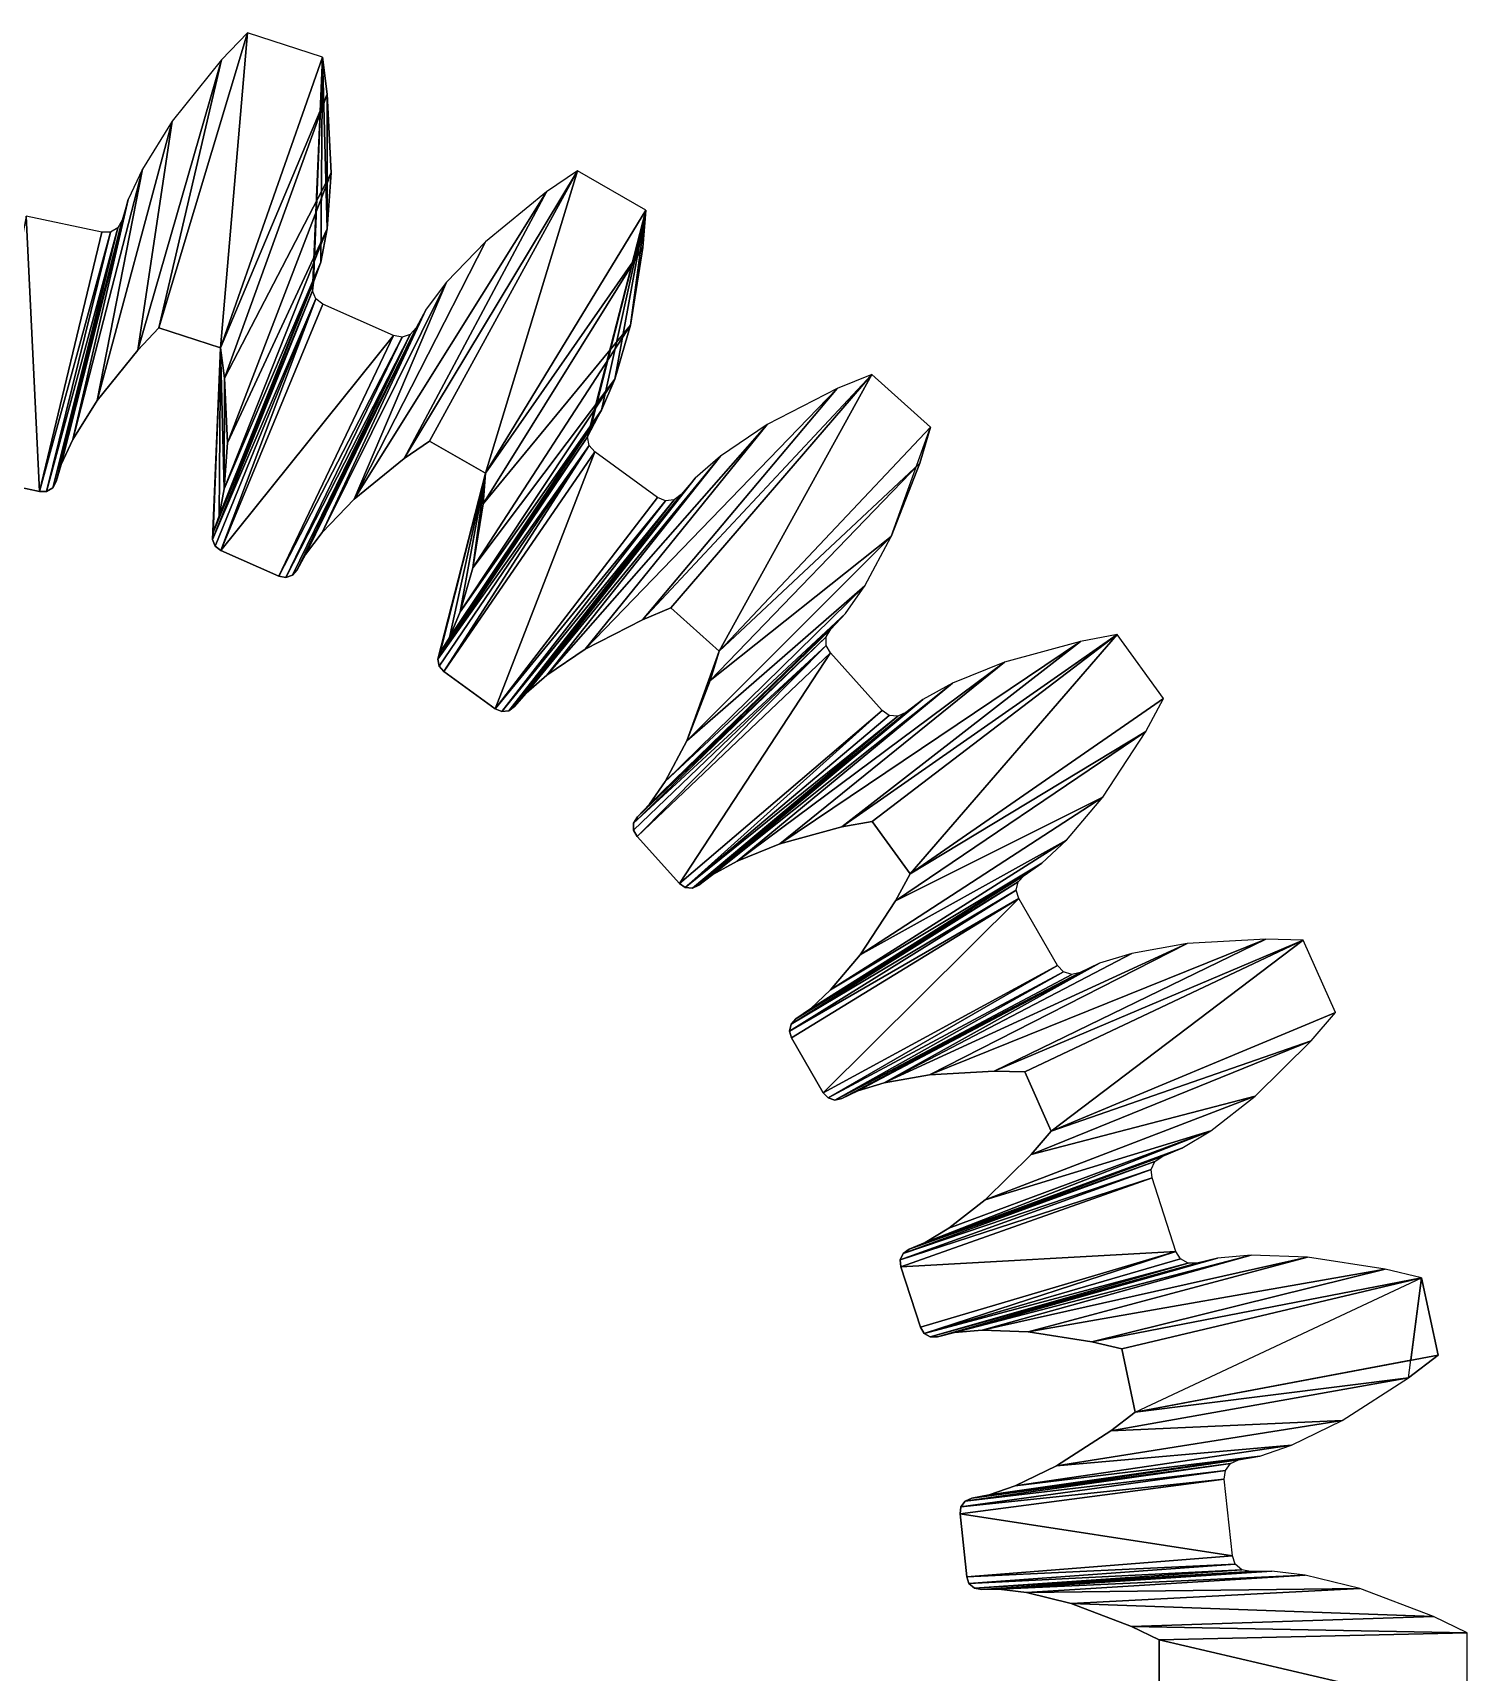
# Model space of a CAD drawing. Header units: inches. Extents: x 62 to 1153, y 3 to 780.
# Drawn here: x 744.51 to 764.18, y 457.96 to 480.44 of the extents above; entities that cross this region are included whole.
import ezdxf

# ---------------------------------------------------------------- set-up
doc = ezdxf.new("R2010")
doc.units = ezdxf.units.IN
doc.header["$MEASUREMENT"] = 0
doc.layers.add('ConstLine', color=6, linetype='Continuous')
doc.layers.add('Object', color=2, linetype='Continuous')

msp = doc.modelspace()

# ---------------------------------------------------------------- linework, layer by layer
at = {"layer": 'ConstLine'}
for points in [[(747.098, 480.064), (746.24, 476.39, 4), (747.452, 480.436)], [(747.083, 476.116, 4), (747.452, 480.436), (746.24, 476.39, 4)], [(747.452, 480.436), (747.083, 476.116, 4), (748.481, 480.102)], [(746.24, 476.39, 4), (747.098, 480.064), (745.95, 476.085, 4)], [(746.422, 479.223), (745.95, 476.085, 4), (747.098, 480.064)], [(747.083, 476.116, 4), (748.548, 479.593), (748.481, 480.102)], [(748.346, 476.896), (748.481, 480.102), (748.36, 477.015)], [(748.36, 477.015), (748.481, 480.102), (748.458, 477.292)], [(748.458, 477.292), (748.481, 480.102), (748.546, 477.746)], [(748.546, 477.746), (748.481, 480.102), (748.548, 479.593)], [(748.548, 479.593), (747.083, 476.116, 4), (747.138, 475.699, 4)], [(747.138, 475.699, 4), (748.601, 478.515), (748.548, 479.593)], [(748.546, 477.746), (748.548, 479.593), (748.601, 478.515)], [(745.95, 476.085, 4), (746.422, 479.223), (745.395, 475.395, 4)], [(746.015, 478.568), (745.395, 475.395, 4), (746.422, 479.223)], [(745.395, 475.395, 4), (746.015, 478.568), (745.061, 474.858, 4)], [(745.819, 478.149), (745.061, 474.858, 4), (746.015, 478.568)], [(748.601, 478.515), (747.138, 475.699, 4), (747.182, 474.815, 4)], [(747.182, 474.815, 4), (748.546, 477.746), (748.601, 478.515)], [(751.979, 478.545), (749.604, 474.601, 4), (749.951, 474.839, 4)], [(749.604, 474.601, 4), (751.979, 478.545), (751.555, 478.254)], [(750.719, 474.396, 4), (751.979, 478.545), (749.951, 474.839, 4)], [(751.979, 478.545), (750.719, 474.396, 4), (752.915, 478.004)], [(745.061, 474.858, 4), (745.819, 478.149), (744.9, 474.515, 4)], [(745.735, 477.868), (744.9, 474.515, 4), (745.819, 478.149)], [(751.555, 478.254), (748.918, 474.042, 4), (749.604, 474.601, 4)], [(748.918, 474.042, 4), (751.555, 478.254), (750.718, 477.572)], [(744.602, 474.147, 4), (744.418, 477.921), (743.752, 474.328, 4)], [(744.418, 477.921), (744.602, 474.147, 4), (745.455, 477.701)], [(750.719, 474.396, 4), (752.875, 477.492), (752.915, 478.004)], [(752.117, 474.896), (752.915, 478.004), (752.155, 475.009)], [(752.155, 475.009), (752.915, 478.004), (752.308, 475.26)], [(752.308, 475.26), (752.915, 478.004), (752.489, 475.686)], [(752.489, 475.686), (752.915, 478.004), (752.703, 476.427)], [(752.703, 476.427), (752.915, 478.004), (752.875, 477.492)], [(745.574, 477.702), (744.602, 474.147, 4), (744.7, 474.148, 4)], [(744.602, 474.147, 4), (745.574, 477.702), (745.455, 477.701)], [(745.677, 477.764), (744.7, 474.148, 4), (744.784, 474.198, 4)], [(744.7, 474.148, 4), (745.677, 477.764), (745.574, 477.702)], [(744.832, 474.284, 4), (745.677, 477.764), (744.784, 474.198, 4)], [(745.677, 477.764), (744.832, 474.284, 4), (745.735, 477.868)], [(744.9, 474.515, 4), (745.735, 477.868), (744.832, 474.284, 4)], [(747.136, 474.184, 4), (748.458, 477.292), (748.546, 477.746)], [(748.546, 477.746), (747.182, 474.815, 4), (747.136, 474.184, 4)], [(750.184, 477.017), (748.918, 474.042, 4), (750.718, 477.572)], [(750.687, 473.976, 4), (752.703, 476.427), (752.875, 477.492)], [(752.875, 477.492), (750.719, 474.396, 4), (750.687, 473.976, 4)], [(748.458, 477.292), (747.136, 474.184, 4), (747.064, 473.812, 4)], [(747.064, 473.812, 4), (748.36, 477.015), (748.458, 477.292)], [(746.984, 473.584, 4), (748.346, 476.896), (748.36, 477.015)], [(748.36, 477.015), (747.064, 473.812, 4), (746.984, 473.584, 4)], [(748.918, 474.042, 4), (750.184, 477.017), (748.48, 473.586, 4)], [(749.905, 476.647), (748.48, 473.586, 4), (750.184, 477.017)], [(746.973, 473.487, 4), (748.393, 476.787), (748.346, 476.896)], [(748.346, 476.896), (746.984, 473.584, 4), (746.973, 473.487, 4)], [(748.393, 476.787), (746.973, 473.487, 4), (747.011, 473.397, 4)], [(747.089, 473.339, 4), (748.393, 476.787), (747.011, 473.397, 4)], [(748.393, 476.787), (747.089, 473.339, 4), (748.488, 476.715)], [(747.089, 473.339, 4), (749.457, 476.284), (748.488, 476.715)], [(749.765, 476.389), (748.251, 473.283, 4), (749.905, 476.647)], [(748.48, 473.586, 4), (749.905, 476.647), (748.251, 473.283, 4)], [(749.686, 476.3), (748.136, 473.071, 4), (749.765, 476.389)], [(748.251, 473.283, 4), (749.765, 476.389), (748.136, 473.071, 4)], [(750.545, 473.102, 4), (752.489, 475.686), (752.703, 476.427)], [(752.703, 476.427), (750.687, 473.976, 4), (750.545, 473.102, 4)], [(747.083, 476.116, 4), (746.973, 473.487, 4), (746.984, 473.584, 4)], [(747.083, 476.116, 4), (746.984, 473.584, 4), (747.064, 473.812, 4)], [(747.083, 476.116, 4), (747.064, 473.812, 4), (747.136, 474.184, 4)], [(747.083, 476.116, 4), (747.136, 474.184, 4), (747.138, 475.699, 4)], [(749.457, 476.284), (747.089, 473.339, 4), (747.883, 472.985, 4)], [(747.883, 472.985, 4), (749.574, 476.261), (749.457, 476.284)], [(749.574, 476.261), (747.883, 472.985, 4), (747.979, 472.966, 4)], [(749.686, 476.3), (747.979, 472.966, 4), (748.072, 472.998, 4)], [(747.979, 472.966, 4), (749.686, 476.3), (749.574, 476.261)], [(748.136, 473.071, 4), (749.686, 476.3), (748.072, 472.998, 4)], [(747.138, 475.699, 4), (747.136, 474.184, 4), (747.182, 474.815, 4)], [(750.37, 472.495, 4), (752.308, 475.26), (752.489, 475.686)], [(752.489, 475.686), (750.545, 473.102, 4), (750.37, 472.495, 4)], [(756.013, 475.753), (752.87, 472.389, 4), (753.26, 472.55, 4)], [(752.87, 472.389, 4), (756.013, 475.753), (755.538, 475.557)], [(753.919, 471.957, 4), (756.013, 475.753), (753.26, 472.55, 4)], [(756.013, 475.753), (753.919, 471.957, 4), (756.817, 475.03)], [(755.538, 475.557), (752.083, 471.985, 4), (752.87, 472.389, 4)], [(752.083, 471.985, 4), (755.538, 475.557), (754.578, 475.064)], [(750.222, 472.145, 4), (752.155, 475.009), (752.308, 475.26)], [(752.308, 475.26), (750.37, 472.495, 4), (750.222, 472.145, 4)], [(752.155, 475.009), (750.222, 472.145, 4), (750.096, 471.94, 4)], [(750.096, 471.94, 4), (752.117, 474.896), (752.155, 475.009)], [(754.578, 475.064), (751.56, 471.63, 4), (752.083, 471.985, 4)], [(751.56, 471.63, 4), (754.578, 475.064), (753.94, 474.632)], [(753.919, 471.957, 4), (756.671, 474.537), (756.817, 475.03)], [(756.281, 473.531), (756.817, 475.03), (756.671, 474.537)], [(752.117, 474.896), (750.096, 471.94, 4), (750.065, 471.847, 4)], [(750.065, 471.847, 4), (752.14, 474.779), (752.117, 474.896)], [(752.14, 474.779), (750.065, 471.847, 4), (750.084, 471.751, 4)], [(750.148, 471.678, 4), (752.14, 474.779), (750.084, 471.751, 4)], [(752.14, 474.779), (750.148, 471.678, 4), (752.218, 474.69)], [(750.851, 471.167, 4), (752.218, 474.69), (750.148, 471.678, 4)], [(752.218, 474.69), (750.851, 471.167, 4), (753.076, 474.066)], [(753.94, 474.632), (751.273, 471.382, 4), (751.56, 471.63, 4)], [(751.273, 471.382, 4), (753.94, 474.632), (753.591, 474.328)], [(750.719, 474.396, 4), (750.065, 471.847, 4), (750.096, 471.94, 4)], [(750.719, 474.396, 4), (750.096, 471.94, 4), (750.222, 472.145, 4)], [(750.719, 474.396, 4), (750.222, 472.145, 4), (750.37, 472.495, 4)], [(750.719, 474.396, 4), (750.37, 472.495, 4), (750.545, 473.102, 4)], [(750.719, 474.396, 4), (750.545, 473.102, 4), (750.687, 473.976, 4)], [(753.399, 474.105), (751.273, 471.382, 4), (753.591, 474.328)], [(756.671, 474.537), (753.919, 471.957, 4), (753.799, 471.553, 4)], [(753.799, 471.553, 4), (756.281, 473.531), (756.671, 474.537)], [(753.399, 474.105), (751.038, 471.14, 4), (751.116, 471.199, 4)], [(751.038, 471.14, 4), (753.399, 474.105), (753.304, 474.034)], [(751.273, 471.382, 4), (753.399, 474.105), (751.116, 471.199, 4)], [(750.851, 471.167, 4), (753.186, 474.02), (753.076, 474.066)], [(753.186, 474.02), (750.851, 471.167, 4), (750.941, 471.128, 4)], [(753.304, 474.034), (750.941, 471.128, 4), (751.038, 471.14, 4)], [(750.941, 471.128, 4), (753.304, 474.034), (753.186, 474.02)], [(753.479, 470.728, 4), (755.918, 472.851), (756.281, 473.531)], [(756.281, 473.531), (753.799, 471.553, 4), (753.479, 470.728, 4)], [(753.182, 470.17, 4), (755.653, 472.472), (755.918, 472.851)], [(755.918, 472.851), (753.479, 470.728, 4), (753.182, 470.17, 4)], [(755.653, 472.472), (753.182, 470.17, 4), (752.964, 469.859, 4)], [(752.964, 469.859, 4), (755.451, 472.258), (755.653, 472.472)], [(755.39, 472.156), (752.799, 469.684, 4), (752.748, 469.6, 4)], [(752.748, 469.6, 4), (755.388, 472.037), (755.39, 472.156)], [(755.451, 472.258), (752.964, 469.859, 4), (752.799, 469.684, 4)], [(752.799, 469.684, 4), (755.39, 472.156), (755.451, 472.258)], [(758.874, 472.091), (754.751, 469.315, 4), (755.605, 469.547, 4)], [(754.751, 469.315, 4), (758.874, 472.091), (757.832, 471.808)], [(759.379, 472.184), (755.605, 469.547, 4), (756.02, 469.623, 4)], [(755.605, 469.547, 4), (759.379, 472.184), (758.874, 472.091)], [(756.541, 468.906, 4), (759.379, 472.184), (756.02, 469.623, 4)], [(759.379, 472.184), (756.541, 468.906, 4), (760.014, 471.309)], [(755.388, 472.037), (752.748, 469.6, 4), (752.747, 469.502, 4)], [(752.795, 469.417, 4), (755.388, 472.037), (752.747, 469.502, 4)], [(755.388, 472.037), (752.795, 469.417, 4), (755.446, 471.933)], [(753.376, 468.771, 4), (755.446, 471.933), (752.795, 469.417, 4)], [(755.446, 471.933), (753.376, 468.771, 4), (756.155, 471.145)], [(753.919, 471.957, 4), (753.479, 470.728, 4), (753.799, 471.553, 4)], [(757.832, 471.808), (754.166, 469.077, 4), (754.751, 469.315, 4)], [(754.166, 469.077, 4), (757.832, 471.808), (757.118, 471.518)], [(757.118, 471.518), (753.834, 468.893, 4), (754.166, 469.077, 4)], [(753.834, 468.893, 4), (757.118, 471.518), (756.713, 471.294)], [(756.48, 471.115), (753.834, 468.893, 4), (756.713, 471.294)], [(756.541, 468.906, 4), (759.77, 470.858), (760.014, 471.309)], [(753.456, 468.715, 4), (756.155, 471.145), (753.376, 468.771, 4)], [(756.155, 471.145), (753.456, 468.715, 4), (756.253, 471.076)], [(753.456, 468.715, 4), (756.371, 471.065), (756.253, 471.076)], [(756.371, 471.065), (753.456, 468.715, 4), (753.554, 468.706, 4)], [(756.48, 471.115), (753.554, 468.706, 4), (753.642, 468.747, 4)], [(753.554, 468.706, 4), (756.48, 471.115), (756.371, 471.065)], [(753.834, 468.893, 4), (756.48, 471.115), (753.642, 468.747, 4)], [(756.34, 468.536, 4), (759.179, 469.954), (759.77, 470.858)], [(759.77, 470.858), (756.541, 468.906, 4), (756.34, 468.536, 4)], [(759.179, 469.954), (756.34, 468.536, 4), (755.856, 467.795, 4)], [(755.856, 467.795, 4), (758.682, 469.365), (759.179, 469.954)], [(758.682, 469.365), (755.856, 467.795, 4), (755.448, 467.312, 4)], [(755.448, 467.312, 4), (758.344, 469.049), (758.682, 469.365)], [(758.344, 469.049), (755.448, 467.312, 4), (755.171, 467.053, 4)], [(755.171, 467.053, 4), (758.102, 468.882), (758.344, 469.049)], [(758.021, 468.795), (754.973, 466.916, 4), (754.906, 466.844, 4)], [(754.906, 466.844, 4), (757.994, 468.679), (758.021, 468.795)], [(758.102, 468.882), (755.171, 467.053, 4), (754.973, 466.916, 4)], [(754.973, 466.916, 4), (758.021, 468.795), (758.102, 468.882)], [(754.884, 466.749, 4), (758.03, 468.565), (757.994, 468.679)], [(757.994, 468.679), (754.906, 466.844, 4), (754.884, 466.749, 4)], [(758.03, 468.565), (754.884, 466.749, 4), (754.913, 466.655, 4)], [(755.348, 465.902, 4), (758.03, 468.565), (754.913, 466.655, 4)], [(758.03, 468.565), (755.348, 465.902, 4), (758.56, 467.647)], [(760.338, 467.947), (756.184, 466.038, 4), (756.806, 466.149, 4)], [(756.184, 466.038, 4), (760.338, 467.947), (759.579, 467.812)], [(759.136, 467.677), (756.184, 466.038, 4), (759.579, 467.812)], [(761.416, 468.007), (756.806, 466.149, 4), (757.69, 466.198, 4)], [(756.806, 466.149, 4), (761.416, 468.007), (760.338, 467.947)], [(757.69, 466.198, 4), (761.929, 467.993), (761.416, 468.007)], [(761.929, 467.993), (757.69, 466.198, 4), (758.111, 466.187, 4)], [(758.471, 465.377, 4), (761.929, 467.993), (758.111, 466.187, 4)], [(761.929, 467.993), (758.471, 465.377, 4), (762.369, 467.005)], [(755.415, 465.831, 4), (758.56, 467.647), (755.348, 465.902, 4)], [(758.56, 467.647), (755.415, 465.831, 4), (758.641, 467.559)], [(759.136, 467.677), (755.603, 465.824, 4), (755.821, 465.927, 4)], [(755.603, 465.824, 4), (759.136, 467.677), (758.871, 467.551)], [(756.184, 466.038, 4), (759.136, 467.677), (755.821, 465.927, 4)], [(755.508, 465.802, 4), (758.641, 467.559), (755.415, 465.831, 4)], [(758.641, 467.559), (755.508, 465.802, 4), (758.755, 467.524)], [(758.871, 467.551), (755.508, 465.802, 4), (755.603, 465.824, 4)], [(755.508, 465.802, 4), (758.871, 467.551), (758.755, 467.524)], [(758.471, 465.377, 4), (762.036, 466.614), (762.369, 467.005)], [(762.036, 466.614), (758.471, 465.377, 4), (758.198, 465.056, 4)], [(758.198, 465.056, 4), (761.27, 465.854), (762.036, 466.614)], [(757.57, 464.432, 4), (760.661, 465.38), (761.27, 465.854)], [(761.27, 465.854), (758.198, 465.056, 4), (757.57, 464.432, 4)], [(756.746, 463.849, 4), (760.661, 465.38), (757.071, 464.044, 4)], [(760.661, 465.38), (756.746, 463.849, 4), (760.265, 465.142)], [(760.661, 465.38), (757.57, 464.432, 4), (757.071, 464.044, 4)], [(756.746, 463.849, 4), (759.994, 465.029), (760.265, 465.142)], [(759.896, 464.96), (756.524, 463.756, 4), (756.444, 463.7, 4)], [(756.444, 463.7, 4), (759.846, 464.852), (759.896, 464.96)], [(759.994, 465.029), (756.746, 463.849, 4), (756.524, 463.756, 4)], [(756.524, 463.756, 4), (759.896, 464.96), (759.994, 465.029)], [(756.403, 463.611, 4), (759.857, 464.734), (759.846, 464.852)], [(759.846, 464.852), (756.444, 463.7, 4), (756.403, 463.611, 4)], [(759.857, 464.734), (756.403, 463.611, 4), (756.412, 463.514, 4)], [(756.412, 463.514, 4), (760.184, 463.725), (759.857, 464.734)], [(760.184, 463.725), (756.412, 463.514, 4), (756.68, 462.687, 4)], [(756.73, 462.603, 4), (760.184, 463.725), (756.68, 462.687, 4)], [(760.184, 463.725), (756.73, 462.603, 4), (760.246, 463.623)], [(756.73, 462.603, 4), (760.35, 463.565), (760.246, 463.623)], [(760.35, 463.565), (756.73, 462.603, 4), (756.816, 462.555, 4)], [(760.469, 463.566), (756.816, 462.555, 4), (756.913, 462.557, 4)], [(756.816, 462.555, 4), (760.469, 463.566), (760.35, 463.565)], [(760.755, 463.635), (756.913, 462.557, 4), (757.148, 462.613, 4)], [(756.913, 462.557, 4), (760.755, 463.635), (760.469, 463.566)], [(761.216, 463.675), (757.148, 462.613, 4), (757.526, 462.645, 4)], [(757.148, 462.613, 4), (761.216, 463.675), (760.755, 463.635)], [(757.526, 462.645, 4), (761.986, 463.649), (761.216, 463.675)], [(761.986, 463.649), (757.526, 462.645, 4), (758.158, 462.625, 4)], [(758.158, 462.625, 4), (763.053, 463.484), (761.986, 463.649)], [(763.053, 463.484), (758.158, 462.625, 4), (759.032, 462.489, 4)], [(759.032, 462.489, 4), (763.552, 463.364), (763.053, 463.484)], [(763.552, 463.364), (759.032, 462.489, 4), (759.442, 462.39, 4)], [(759.626, 461.523, 4), (763.552, 463.364), (759.442, 462.39, 4)], [(759.626, 461.523, 4), (763.552, 463.364), (763.402, 462.235), (759.626, 461.523, 4)], [(763.37, 461.993), (763.552, 463.364), (763.777, 462.306)], [(759.626, 461.523, 4), (763.37, 461.993), (763.777, 462.306)], [(763.37, 461.993), (759.626, 461.523, 4), (759.292, 461.266, 4)], [(759.292, 461.266, 4), (762.463, 461.408), (763.37, 461.993)], [(758.548, 460.787, 4), (761.769, 461.071), (762.463, 461.408)], [(762.463, 461.408), (759.292, 461.266, 4), (758.548, 460.787, 4)], [(761.769, 461.071), (758.548, 460.787, 4), (757.98, 460.511, 4)], [(757.98, 460.511, 4), (761.332, 460.921), (761.769, 461.071)], [(761.043, 460.867), (757.621, 460.387, 4), (757.384, 460.343, 4)], [(757.384, 460.343, 4), (760.933, 460.82), (761.043, 460.867)], [(757.621, 460.387, 4), (761.043, 460.867), (761.332, 460.921)], [(761.332, 460.921), (757.98, 460.511, 4), (757.621, 460.387, 4)], [(757.224, 460.129, 4), (760.958, 459.551), (760.847, 460.606)], [(760.847, 460.606), (757.236, 460.226, 4), (757.224, 460.129, 4)], [(757.236, 460.226, 4), (760.847, 460.606), (760.862, 460.724)], [(760.862, 460.724), (757.294, 460.304, 4), (757.236, 460.226, 4)], [(757.294, 460.304, 4), (760.862, 460.724), (760.933, 460.82)], [(760.933, 460.82), (757.384, 460.343, 4), (757.294, 460.304, 4)], [(760.958, 459.551), (757.224, 460.129, 4), (757.315, 459.264, 4)], [(757.315, 459.264, 4), (760.997, 459.439), (760.958, 459.551)], [(760.997, 459.439), (757.315, 459.264, 4), (757.346, 459.172, 4)], [(757.346, 459.172, 4), (761.087, 459.36), (760.997, 459.439)], [(761.087, 459.36), (757.346, 459.172, 4), (757.42, 459.108, 4)], [(757.42, 459.108, 4), (761.204, 459.337), (761.087, 459.36)], [(761.204, 459.337), (757.42, 459.108, 4), (757.516, 459.089, 4)], [(761.497, 459.344), (757.516, 459.089, 4), (757.757, 459.095, 4)], [(757.516, 459.089, 4), (761.497, 459.344), (761.204, 459.337)], [(757.757, 459.095, 4), (761.956, 459.288), (761.497, 459.344)], [(761.956, 459.288), (757.757, 459.095, 4), (758.133, 459.048, 4)], [(758.133, 459.048, 4), (762.705, 459.103), (761.956, 459.288)], [(762.705, 459.103), (758.133, 459.048, 4), (758.747, 458.897, 4)], [(758.747, 458.897, 4), (763.714, 458.719), (762.705, 459.103)], [(763.714, 458.719), (758.747, 458.897, 4), (759.574, 458.582, 4)], [(759.574, 458.582, 4), (764.177, 458.498), (763.714, 458.719)], [(764.177, 458.498), (759.574, 458.582, 4), (759.954, 458.4, 4)], [(759.954, 458.4, 4), (764.177, 457.416), (764.177, 458.498)], [(764.177, 457.416), (759.954, 458.4, 4), (759.954, 457.514, 4)]]:
    msp.add_3dface(points, dxfattribs=at)
at = {"layer": 'Object'}
for p, q in [((746.24, 476.39, 4), (747.452, 480.436)), ((747.452, 480.436), (747.098, 480.064)), ((748.481, 480.102), (747.452, 480.436)), ((747.098, 480.064), (746.422, 479.223)), ((748.481, 480.102), (747.083, 476.116, 4)), ((748.548, 479.593), (748.481, 480.102)), ((748.601, 478.515), (748.548, 479.593)), ((746.422, 479.223), (746.015, 478.568)), ((746.015, 478.568), (745.819, 478.149)), ((748.546, 477.746), (748.601, 478.515)), ((751.979, 478.545), (749.951, 474.839, 4)), ((751.979, 478.545), (751.555, 478.254)), ((752.915, 478.004), (751.979, 478.545)), ((745.819, 478.149), (745.735, 477.868)), ((751.555, 478.254), (750.718, 477.572)), ((745.455, 477.701), (744.418, 477.921)), ((750.719, 474.396, 4), (752.915, 478.004)), ((752.875, 477.492), (752.915, 478.004)), ((745.574, 477.702), (745.455, 477.701)), ((745.677, 477.764), (745.574, 477.702)), ((745.735, 477.868), (745.677, 477.764)), ((748.458, 477.292), (748.546, 477.746)), ((750.718, 477.572), (750.184, 477.017)), ((752.703, 476.427), (752.875, 477.492)), ((748.36, 477.015), (748.458, 477.292)), ((748.346, 476.896), (748.36, 477.015)), ((750.184, 477.017), (749.905, 476.647)), ((748.393, 476.787), (748.346, 476.896)), ((748.488, 476.715), (748.393, 476.787)), ((749.457, 476.284), (748.488, 476.715)), ((749.905, 476.647), (749.765, 476.389)), ((746.24, 476.39, 4), (745.95, 476.085, 4)), ((747.083, 476.116, 4), (746.24, 476.39, 4)), ((749.765, 476.389), (749.686, 476.3)), ((752.489, 475.686), (752.703, 476.427)), ((746.973, 473.487, 4), (747.083, 476.116, 4)), ((749.574, 476.261), (749.457, 476.284)), ((749.686, 476.3), (749.574, 476.261)), ((745.95, 476.085, 4), (745.395, 475.395, 4)), ((752.308, 475.26), (752.489, 475.686)), ((753.26, 472.55, 4), (756.013, 475.753)), ((756.013, 475.753), (755.538, 475.557)), ((756.817, 475.03), (756.013, 475.753)), ((755.538, 475.557), (754.578, 475.064)), ((745.395, 475.395, 4), (745.061, 474.858, 4)), ((752.117, 474.896), (752.308, 475.26)), ((756.817, 475.03), (753.919, 471.957, 4)), ((754.578, 475.064), (753.94, 474.632)), ((756.671, 474.537), (756.817, 475.03)), ((745.061, 474.858, 4), (744.9, 474.515, 4)), ((749.951, 474.839, 4), (749.604, 474.601, 4)), ((750.719, 474.396, 4), (749.951, 474.839, 4)), ((752.14, 474.779), (752.117, 474.896)), ((752.218, 474.69), (752.14, 474.779)), ((749.604, 474.601, 4), (748.918, 474.042, 4)), ((753.076, 474.066), (752.218, 474.69)), ((753.94, 474.632), (753.591, 474.328)), ((744.602, 474.147, 4), (743.752, 474.328, 4)), ((744.9, 474.515, 4), (744.832, 474.284, 4)), ((750.065, 471.847, 4), (750.719, 474.396, 4)), ((753.591, 474.328), (753.399, 474.105)), ((756.281, 473.531), (756.671, 474.537)), ((744.7, 474.148, 4), (744.602, 474.147, 4)), ((744.784, 474.198, 4), (744.7, 474.148, 4)), ((744.832, 474.284, 4), (744.784, 474.198, 4)), ((753.399, 474.105), (753.304, 474.034)), ((748.918, 474.042, 4), (748.48, 473.586, 4)), ((753.186, 474.02), (753.076, 474.066)), ((753.304, 474.034), (753.186, 474.02)), ((747.011, 473.397, 4), (746.973, 473.487, 4)), ((748.48, 473.586, 4), (748.251, 473.283, 4)), ((755.918, 472.851), (756.281, 473.531)), ((747.089, 473.339, 4), (747.011, 473.397, 4)), ((747.883, 472.985, 4), (747.089, 473.339, 4)), ((748.251, 473.283, 4), (748.136, 473.071, 4)), ((747.979, 472.966, 4), (747.883, 472.985, 4)), ((748.072, 472.998, 4), (747.979, 472.966, 4)), ((748.136, 473.071, 4), (748.072, 472.998, 4)), ((755.653, 472.472), (755.918, 472.851)), ((753.26, 472.55, 4), (752.87, 472.389, 4)), ((753.919, 471.957, 4), (753.26, 472.55, 4)), ((752.87, 472.389, 4), (752.083, 471.985, 4)), ((755.451, 472.258), (755.653, 472.472)), ((755.388, 472.156), (755.451, 472.258)), ((755.388, 472.037), (755.388, 472.156)), ((756.02, 469.623, 4), (759.379, 472.184)), ((758.874, 472.091), (757.832, 471.808)), ((759.379, 472.184), (758.874, 472.091)), ((760.014, 471.309), (759.379, 472.184)), ((750.084, 471.751, 4), (750.065, 471.847, 4)), ((752.083, 471.985, 4), (751.56, 471.63, 4)), ((753.479, 470.728, 4), (753.919, 471.957, 4)), ((755.446, 471.933), (755.388, 472.037)), ((756.155, 471.145), (755.446, 471.933)), ((750.148, 471.678, 4), (750.084, 471.751, 4)), ((750.851, 471.167, 4), (750.148, 471.678, 4)), ((751.56, 471.63, 4), (751.273, 471.382, 4)), ((757.832, 471.808), (757.118, 471.518)), ((757.118, 471.518), (756.713, 471.294)), ((750.941, 471.128, 4), (750.851, 471.167, 4)), ((751.116, 471.199, 4), (751.038, 471.14, 4)), ((751.273, 471.382, 4), (751.116, 471.199, 4)), ((756.713, 471.294), (756.48, 471.115)), ((760.014, 471.309), (756.541, 468.906, 4)), ((759.77, 470.858), (760.014, 471.309)), ((751.038, 471.14, 4), (750.941, 471.128, 4)), ((756.253, 471.076), (756.155, 471.145)), ((756.371, 471.065), (756.253, 471.076)), ((756.48, 471.115), (756.371, 471.065)), ((753.182, 470.17, 4), (753.479, 470.728, 4)), ((759.179, 469.954), (759.77, 470.858)), ((752.964, 469.859, 4), (753.182, 470.17, 4)), ((752.799, 469.684, 4), (752.964, 469.859, 4)), ((758.682, 469.365), (759.179, 469.954)), ((752.747, 469.502, 4), (752.748, 469.6, 4)), ((752.748, 469.6, 4), (752.799, 469.684, 4)), ((756.02, 469.623, 4), (755.605, 469.547, 4)), ((756.541, 468.906, 4), (756.02, 469.623, 4)), ((752.795, 469.417, 4), (752.747, 469.502, 4)), ((753.376, 468.771, 4), (752.795, 469.417, 4)), ((755.605, 469.547, 4), (754.751, 469.315, 4)), ((754.751, 469.315, 4), (754.166, 469.077, 4)), ((758.344, 469.049), (758.682, 469.365)), ((754.166, 469.077, 4), (753.834, 468.893, 4)), ((758.102, 468.882), (758.344, 469.049)), ((753.456, 468.715, 4), (753.376, 468.771, 4)), ((753.554, 468.706, 4), (753.456, 468.715, 4)), ((753.642, 468.747, 4), (753.554, 468.706, 4)), ((753.834, 468.893, 4), (753.642, 468.747, 4)), ((756.34, 468.536, 4), (756.541, 468.906, 4)), ((757.994, 468.679), (758.021, 468.795)), ((758.021, 468.795), (758.102, 468.882)), ((755.856, 467.795, 4), (756.34, 468.536, 4)), ((758.03, 468.565), (757.994, 468.679)), ((758.56, 467.647), (758.03, 468.565)), ((755.448, 467.312, 4), (755.856, 467.795, 4)), ((761.929, 467.993), (758.111, 466.187, 4)), ((759.579, 467.812), (759.136, 467.677)), ((760.338, 467.947), (759.579, 467.812)), ((761.416, 468.007), (760.338, 467.947)), ((761.929, 467.993), (761.416, 468.007)), ((762.369, 467.005), (761.929, 467.993)), ((758.641, 467.559), (758.56, 467.647)), ((759.136, 467.677), (758.871, 467.551)), ((758.755, 467.524), (758.641, 467.559)), ((758.871, 467.551), (758.755, 467.524)), ((755.171, 467.053, 4), (755.448, 467.312, 4)), ((754.906, 466.844, 4), (754.973, 466.916, 4)), ((754.973, 466.916, 4), (755.171, 467.053, 4)), ((758.471, 465.377, 4), (762.369, 467.005)), ((762.036, 466.614), (762.369, 467.005)), ((754.884, 466.749, 4), (754.906, 466.844, 4)), ((754.913, 466.655, 4), (754.884, 466.749, 4)), ((755.348, 465.902, 4), (754.913, 466.655, 4)), ((761.27, 465.854), (762.036, 466.614)), ((756.184, 466.038, 4), (755.821, 465.927, 4)), ((756.806, 466.149, 4), (756.184, 466.038, 4)), ((757.69, 466.198, 4), (756.806, 466.149, 4)), ((758.111, 466.187, 4), (757.69, 466.198, 4)), ((758.471, 465.377, 4), (758.111, 466.187, 4)), ((755.415, 465.831, 4), (755.348, 465.902, 4)), ((755.508, 465.802, 4), (755.415, 465.831, 4)), ((755.603, 465.824, 4), (755.508, 465.802, 4)), ((755.821, 465.927, 4), (755.603, 465.824, 4)), ((760.661, 465.38), (761.27, 465.854)), ((758.198, 465.056, 4), (758.471, 465.377, 4)), ((760.265, 465.142), (760.661, 465.38)), ((759.994, 465.029), (760.265, 465.142)), ((757.57, 464.432, 4), (758.198, 465.056, 4)), ((759.846, 464.852), (759.896, 464.96)), ((759.896, 464.96), (759.994, 465.029)), ((759.857, 464.734), (759.846, 464.852)), ((760.184, 463.725), (759.857, 464.734)), ((757.071, 464.044, 4), (757.57, 464.432, 4)), ((756.746, 463.849, 4), (757.071, 464.044, 4)), ((756.444, 463.7, 4), (756.524, 463.756, 4)), ((756.524, 463.756, 4), (756.746, 463.849, 4)), ((756.403, 463.611, 4), (756.444, 463.7, 4)), ((756.412, 463.514, 4), (756.403, 463.611, 4)), ((760.246, 463.623), (760.184, 463.725)), ((760.35, 463.565), (760.246, 463.623)), ((760.469, 463.566), (760.35, 463.565)), ((760.755, 463.635), (760.469, 463.566)), ((761.216, 463.675), (760.755, 463.635)), ((761.986, 463.649), (761.216, 463.675)), ((763.053, 463.484), (761.986, 463.649)), ((756.68, 462.687, 4), (756.412, 463.514, 4)), ((763.552, 463.364), (759.442, 462.39, 4)), ((763.552, 463.364), (763.053, 463.484)), ((763.777, 462.306), (763.552, 463.364)), ((756.73, 462.603, 4), (756.68, 462.687, 4)), ((757.526, 462.645, 4), (757.148, 462.613, 4)), ((758.158, 462.625, 4), (757.526, 462.645, 4)), ((759.032, 462.489, 4), (758.158, 462.625, 4)), ((756.816, 462.555, 4), (756.73, 462.603, 4)), ((756.913, 462.557, 4), (756.816, 462.555, 4)), ((757.148, 462.613, 4), (756.913, 462.557, 4)), ((759.442, 462.39, 4), (759.032, 462.489, 4)), ((759.626, 461.523, 4), (759.442, 462.39, 4)), ((759.626, 461.523, 4), (763.777, 462.306)), ((763.37, 461.993), (763.777, 462.306)), ((762.463, 461.408), (763.37, 461.993)), ((759.292, 461.266, 4), (759.626, 461.523, 4)), ((761.769, 461.071), (762.463, 461.408)), ((758.548, 460.787, 4), (759.292, 461.266, 4)), ((761.332, 460.921), (761.769, 461.071)), ((760.933, 460.82), (761.043, 460.867)), ((761.043, 460.867), (761.332, 460.921)), ((757.98, 460.511, 4), (758.548, 460.787, 4)), ((760.847, 460.606), (760.862, 460.724)), ((760.958, 459.551), (760.847, 460.606)), ((760.862, 460.724), (760.933, 460.82)), ((757.384, 460.343, 4), (757.621, 460.387, 4)), ((757.621, 460.387, 4), (757.98, 460.511, 4)), ((757.224, 460.129, 4), (757.236, 460.226, 4)), ((757.236, 460.226, 4), (757.294, 460.304, 4)), ((757.294, 460.304, 4), (757.384, 460.343, 4)), ((757.315, 459.264, 4), (757.224, 460.129, 4)), ((760.997, 459.439), (760.958, 459.551)), ((757.346, 459.172, 4), (757.315, 459.264, 4)), ((761.087, 459.36), (760.997, 459.439)), ((761.204, 459.337), (761.087, 459.36)), ((761.497, 459.344), (761.204, 459.337)), ((761.956, 459.288), (761.497, 459.344)), ((762.705, 459.103), (761.956, 459.288)), ((757.42, 459.108, 4), (757.346, 459.172, 4)), ((757.516, 459.089, 4), (757.42, 459.108, 4)), ((757.757, 459.095, 4), (757.516, 459.089, 4)), ((758.133, 459.048, 4), (757.757, 459.095, 4)), ((758.747, 458.897, 4), (758.133, 459.048, 4)), ((763.714, 458.719), (762.705, 459.103)), ((759.574, 458.582, 4), (758.747, 458.897, 4)), ((759.954, 458.4, 4), (759.574, 458.582, 4)), ((764.177, 458.498), (763.714, 458.719)), ((764.177, 458.498), (759.954, 458.4, 4)), ((759.954, 457.514, 4), (759.954, 458.4, 4)), ((764.177, 457.416), (764.177, 458.498))]:
    msp.add_line(p, q, dxfattribs=at)

doc.saveas('drawing.dxf')
